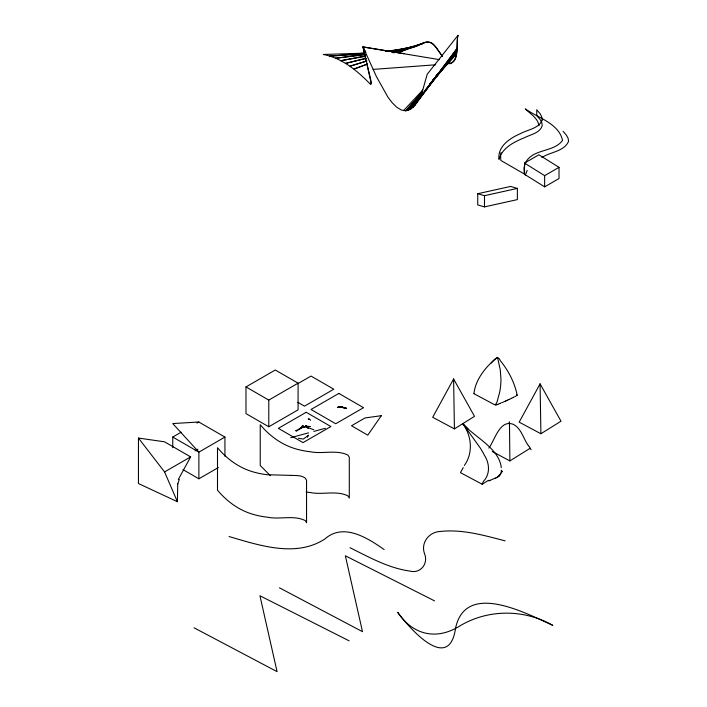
<?xml version="1.0" encoding="UTF-8"?>
<svg xmlns="http://www.w3.org/2000/svg" width="707" height="707" viewBox="0 0 707 707"><rect width="100%" height="100%" fill="white"/><g stroke="black" fill="none" stroke-linecap="round" stroke-linejoin="round"><path stroke-width="1.06" d="M509.464 422.106L509.888 460.911L492.24 451.481M501.281 467.663C499.133 447.999 474.468 437.253 462.74 423.581C471.684 435.874 473.425 452.772 464.366 465.453M178.305 479.505L190.634 456.89L164.501 441.804L138.448 438.066L138.448 483.526L177.413 501.723L177.731 483.641M453.532 381.117L453.602 378.97L474.512 416.335L454.415 428.884L432.684 417.28L453.602 378.97L454.415 428.884M364.043 53.166L323.293 54.483C342.471 58.107 357.601 71.089 370.742 84.575L371.246 83.285L370.539 78.901L362.974 46.892L376.38 76.489L387.975 97.239L392.279 102.833L396.715 107.199L401.231 109.983L405.783 110.84L410.307 109.435L414.77 105.423L419.101 98.45L423.263 88.181L427.205 74.27L457.968 35.35C455.776 43.18 460.186 62.11 448.839 63.824M457.968 35.35C456.015 42.208 459.709 62.543 449.396 63.418L451.031 63.657M302.322 426.012L302.163 427.081M509.058 423.14L509.394 422.044M302.216 426.763L301.774 427.77M501.051 152.526L500.529 154.471L500.839 160.436L524.258 173.966L523.958 167.992L525.001 164.104M177.598 484.419L179.304 479.487M525.31 175.115L527.192 170.414M490.066 480.415L488.784 480.848L497.056 477.419L499.531 475.422L501.13 472.912M500.618 473.955L499.964 474.91L500.848 473.504M302.402 425.888L302.472 427.116L302.95 425.72M463.235 467.548L460.46 472.638L482.183 484.242L488.466 480.318M488.82 448.105C494.856 440.205 499.734 418.959 513.353 424.359C521.598 428.645 523.33 438.835 528.509 445.852M540.086 383.839L519.177 422.141L540.899 433.745L560.996 421.204L540.086 383.839L540.899 433.745M525.266 163.131C532.486 148.329 553.873 152.65 562.542 140.366C558.901 123.371 537.709 117.76 525.274 108.905C530.312 113.809 538.036 118.237 539.008 125.793M307.395 437.28L308.588 435.159L303.391 439.029L299.503 438.499M414.77 105.423L457.022 48.509L412.552 107.773L456.819 50.109L423.793 92.237M421.77 94.818L410.307 109.435L456.607 51.611L429.556 84.389M491.091 363.115C493.654 360.543 498.028 354.172 500.353 360.747C508.563 370.768 514.643 382.628 517.241 395.363A3.014 2.448 80.4 0 1 516.923 395.151L516.481 394.833M421.929 93.633L408.054 110.442L420.842 95.242M425.817 89.329L456.377 53.016L439.754 72.017M422.406 91.839L405.783 110.84L422.565 91.998M432.525 80.28L437.589 74.491M429.865 83.806L456.139 54.315L441.857 69.613M299.123 429.653L302.189 427.178L295.747 430.881L298 430.466M403.503 110.672L423.06 89.745M435.839 76.056L437.341 74.447M473.982 393.348C475.387 379.721 486.089 365.996 497.516 357.362L500.3 370L500.945 379.182A65.486 60.272 54.1 0 1 499.275 393.905C497.914 396.91 497.56 403.927 494.82 404.846L473.778 393.605M497.056 477.419L498.117 476.695M408.531 48.288C417.148 48.058 428.309 35.783 435.265 46.512M422.742 43.648C428.628 38.867 434.84 44.983 437.925 49.958M509.888 460.911L529.985 448.362M501.024 472.479L502.279 471.693L500.927 470.968M524.523 163.087L538.902 154.78L559.016 167.338L559.016 178.544L544.637 186.842L524.523 174.284L524.523 163.087L544.637 175.645L544.637 186.842M544.637 175.645L559.016 167.338M245.983 386.923L275.288 370.008L298.08 383.167L298.08 409.839L268.784 426.763L245.983 413.595L245.983 386.923L268.784 400.082L298.08 383.167M172.755 447.708L172.755 437.041L181.125 432.207M196.944 423.069L198.808 421.999L224.932 437.085L224.932 456.289M297.762 383.707L311 376.062L333.792 389.221L304.487 406.145L297.841 402.301M195.088 450.819L197.88 449.21M138.448 438.066L164.572 471.931L190.634 456.89M224.932 437.085L198.879 452.127L172.755 437.041M183.016 469.642L198.879 478.798L218.419 467.521M516.296 395.84L516.897 395.54M515.067 396.494L515.624 396.203M513.618 397.246L514.254 396.927M513.45 397.334L511.841 398.147M495.192 478.436L495.881 478.082M509.084 399.482L511.612 398.253M541.845 157.52C550.311 151.881 564.089 151.598 568.552 141.418L568.198 138.554L566.422 135.205L563.055 131.263M506.892 400.489L507.529 400.197M505.752 401.01L506.389 400.719M508.899 399.561L507.361 400.277M504.957 401.364L505.965 400.913M504.33 401.638L503.19 402.133M502.589 402.389L502.129 402.583M501.979 402.645L501.829 402.707M500.689 403.176L499.549 403.635M499.902 403.494L500.3 403.335M302.189 427.178L300.289 428.15L306.723 426.233L302.631 427.028M498.983 403.856L498.09 404.201M497.869 404.289L496.8 404.687M397.979 52.557L424.58 42.57M497.383 404.475L496.712 404.722M397.864 52.733L423.369 43.233L392.995 52.742M496.226 404.908L495.545 405.146M303.595 426.71L303.144 426.869L306.264 426.215M366.809 60.935L350.053 66.184L366.765 61.067M393.914 52.76L406.445 48.924M290.692 437.695L308.561 432.843M313.82 431.411L325.388 428.274M365.828 58.292L345.652 63.374L366.049 58.46M391.316 51.885L422.106 44.134M413.286 47.095L416.503 46.317M477.738 193.709L510.622 186.427L517.365 188.407L517.365 199.604L484.489 206.886L477.738 204.915L477.738 193.709L484.489 195.689L517.365 188.407M303.48 426.816L302.967 426.931L303.895 426.745L303.506 427.001L303.064 425.694M365.66 55.915L340.792 60.705L365.572 56.295M389.442 51.328L417.554 45.911M304.293 426.683L307.218 426.427L303.612 427.134M364.9 54.227L335.454 58.283L364.785 54.775M386.72 51.213L405.261 48.659M304.699 426.621L305.291 426.551M296.825 430.643L296.162 430.634L296.825 430.66M364.547 53.105L329.621 56.18L360.437 54.13M385.288 51.284L391.837 50.71M394.02 50.515L397.29 50.224M373.11 69.401L435.662 64.788M305.177 426.56L310.258 426.524L305.831 426.197L306.281 426.188M198.808 421.999L172.755 423.573L198.879 452.127L198.879 478.798M404.165 53.652L362.903 46.918L439.409 59.635M343.169 407.373L346.66 408.399L341.499 407.082L337.425 407.294L341.693 407.099L345.935 408.107L341.499 407.082L342.241 407.214M505.125 540.846C484.065 535.411 462.334 529.048 440.373 531.461C429.149 531.788 420.559 542.729 424.5 553.634C428.619 563.32 420.753 573.854 410.166 571.123C388.62 568.172 369.222 557.266 350.027 547.722M298.425 438.199L299.238 438.428M229.077 536.533C259.257 545.353 295.844 557.832 324.849 539.017C343.399 522.411 367.649 538 384.166 549.569M306.865 426.551L305.424 426.312L306.865 426.551L308.279 427.841L305.636 426.241L307.28 426.807M434.54 600.862L345.352 555.79L362.497 631.678L279.451 587.826M349.125 640.834L259.937 595.762L277.073 671.65L194.036 627.798M313.828 429.75L306.803 427.178L308.438 428.274L307.916 427.806M309.622 419.375L308.172 418.951L309.48 419.118L310.541 420.276M270.33 475.643L260.238 465.515L260.238 424.73C267.997 433.983 277.648 441.725 288.836 446.417A53.555 30.922 0 0 0 310.126 451.729C322.516 454.318 336.435 449.36 347.985 455.114L349.293 457.305L349.293 498.09L347.985 495.899C336.435 490.145 322.516 495.112 310.126 492.514A53.555 30.922 0 0 1 306.14 491.984M307.731 427.249L308.252 427.753M467.901 428.813L462.74 423.581L480.247 447.973A79.529 57.364 77.4 0 1 484.516 455.432C489.544 463.279 490.34 473.99 483.694 481.052A14.829 10.702 77.4 0 0 482.13 484.198M435.715 47.051L442.335 56.286M442.335 56.286L438.367 50.577M365.846 52.424L362.974 46.892L365.979 60.829M164.572 471.931L177.413 501.723M366.995 64.664L371.246 83.285M484.489 195.689L484.489 206.886M268.784 400.082L268.784 426.763M502.094 471.604A12.487 4.578 46.2 0 1 501.599 470.217M528.986 446.152A8.228 0.707 57.6 0 1 531.072 449.776M455.635 627.754C449.263 673.877 409.609 628.479 397.679 612.306C413.303 635.655 437.262 640.498 460.531 625.527C488.776 608.948 524.347 609.178 552.777 625.35C526.68 613.694 466.152 580.712 455.635 627.754M542.234 119.907C538.902 128.754 527.422 129.602 520.087 133.809C509.756 138.21 497.366 146.561 498.992 159.375C502.35 147.639 514.219 141.886 524.647 137.618C530.763 134.48 539.909 133.093 542.234 125.678L541.871 122.815L540.104 119.456L536.737 115.524L536.737 109.753L540.104 113.686L541.871 117.044L542.234 119.907M381.32 415.698L367.764 435.159L351.503 425.764L365.059 417.934L381.32 415.698M499.531 475.422L498.665 476.253L499.531 475.422M306.184 412.278L278.355 428.345L303.056 442.609L330.894 426.542L306.184 412.278M338.847 393.419L311.018 409.486L335.719 423.749L363.548 407.683L338.847 393.419M301.27 427.585L300.811 427.841L301.739 427.364L301.27 427.585M291.629 428.636L291.629 428.636M367.295 64.072L353.995 69.065L367.26 64.125M339.979 407.002L338.388 407.126L345.219 407.824L339.979 407.002M291.302 475.404L267.387 474.724A53.555 30.922 0 0 1 246.098 469.413C234.901 464.729 225.259 456.987 217.5 447.725L217.5 490.19C225.259 499.451 234.901 507.193 246.098 511.877A53.555 30.922 0 0 0 267.387 517.188C279.778 519.786 293.697 514.82 305.247 520.573L306.555 522.773L306.555 480.309L305.247 478.109C301.306 475.069 295.986 475.608 291.302 475.404M306.661 426.409L306.087 426.25L306.635 426.409M307.421 426.895L306.988 426.507L307.421 426.895M308.393 427.912L307.978 427.505L308.393 427.912"/></g></svg>
